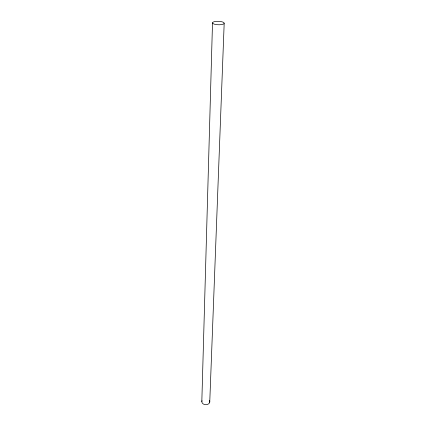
<?xml version="1.0" encoding="UTF-8"?>
<svg xmlns="http://www.w3.org/2000/svg" width="426" height="426" viewBox="0 0 426 426"><rect width="100%" height="100%" fill="white"/><g stroke="black" fill="none" stroke-linecap="round" stroke-linejoin="round"><path stroke-width="0.64" d="M201.823 401.574L212.505 22.855M209.746 402.213L224.177 23.462A5.868 1.731 1.9 0 0 216.174 21.369A5.868 1.731 1.9 0 0 214.757 24.298A5.868 1.731 1.9 0 0 224.177 23.462M209.416 400.44A3.988 3.035 1.9 0 1 206.056 404.716A3.988 3.035 1.9 0 1 202.02 400.685"/></g></svg>
